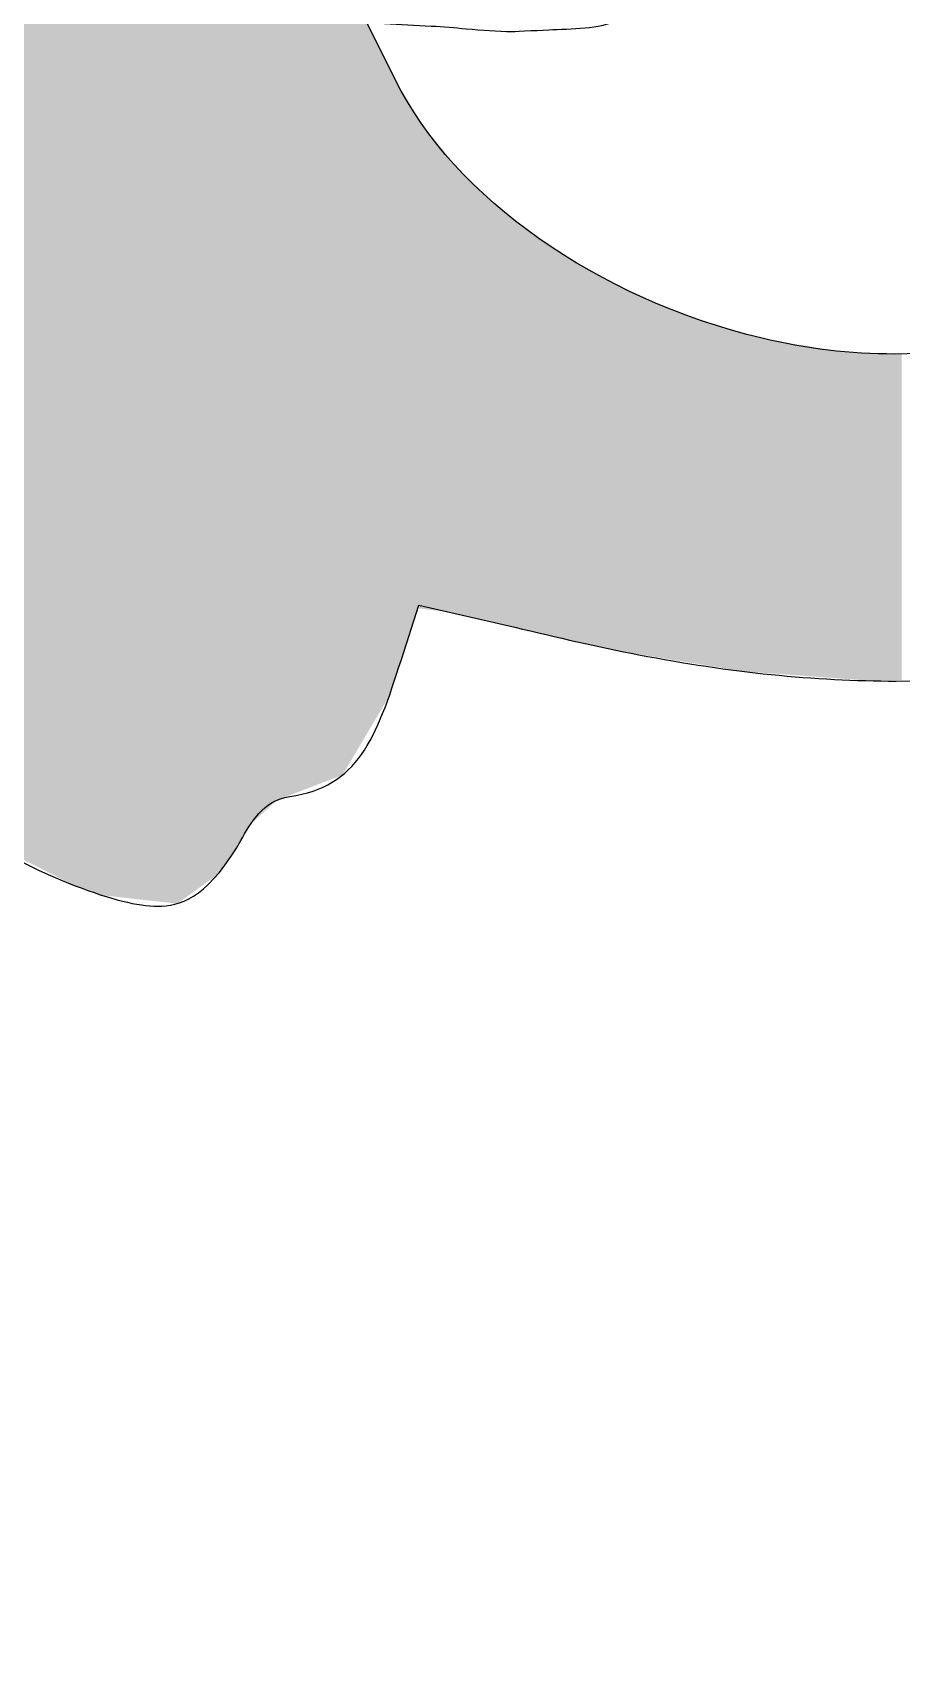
# Model space of a CAD drawing. Extents: x 274 to 390, y 552 to 644.
# Drawn here: x 354.66 to 366.25, y 551.62 to 573.43 of the extents above; entities that cross this region are included whole.
import ezdxf

# ---------------------------------------------------------------- set-up
doc = ezdxf.new("R2010")
doc.units = 0
doc.layers.add('LAYER_1', color=7, linetype='CONTINUOUS')

# ---------------------------------------------------------------- blocks, each defined once
blk = doc.blocks.new('*U1')
at = {"layer": 'LAYER_1', "color": 7}
for points in [[(356.849, 562.004), (356.59, 634.982), (356.849, 635.052)], [(356.849, 562.004), (356.849, 635.052), (357.126, 562.203)], [(357.126, 562.203), (356.849, 635.052), (357.126, 634.868)], [(356.59, 561.818), (355.583, 634.711), (356.59, 634.982)], [(356.59, 561.818), (356.59, 634.982), (356.849, 562.004)], [(357.126, 562.203), (357.126, 634.868), (357.337, 562.5)], [(357.337, 562.5), (357.126, 634.868), (357.337, 634.729)], [(355.464, 561.973), (355.233, 634.466), (355.464, 634.678)], [(355.583, 561.931), (355.464, 634.678), (355.583, 634.711)], [(355.464, 561.973), (355.464, 634.678), (355.583, 561.931)], [(355.583, 561.931), (355.583, 634.711), (356.59, 561.818)], [(355.096, 562.124), (354.23, 633.738), (355.096, 634.34)], [(355.233, 562.055), (355.096, 634.34), (355.233, 634.466)], [(355.096, 562.124), (355.096, 634.34), (355.233, 562.055)], [(355.233, 562.055), (355.233, 634.466), (355.464, 561.973)], [(354.23, 562.559), (354.23, 633.738), (355.096, 562.124)], [(357.337, 562.5), (357.337, 613.445), (357.341, 562.507)], [(357.341, 562.507), (357.337, 613.445), (357.341, 613.036)], [(357.341, 562.507), (357.341, 613.036), (357.349, 562.517)], [(357.349, 562.517), (357.341, 613.036), (357.349, 612.837)], [(357.349, 562.517), (357.349, 612.837), (357.357, 562.529)], [(357.357, 562.529), (357.349, 612.837), (357.357, 612.682)], [(357.357, 562.529), (357.357, 612.682), (357.371, 562.549)], [(357.371, 562.549), (357.357, 612.682), (357.371, 612.491)], [(357.371, 562.549), (357.371, 612.491), (357.384, 562.567)], [(357.384, 562.567), (357.371, 612.491), (357.384, 612.395)], [(357.384, 562.567), (357.384, 612.395), (357.386, 562.57)], [(357.386, 562.57), (357.384, 612.395), (357.386, 612.382)], [(357.386, 562.57), (357.386, 582.03), (357.394, 562.581)], [(357.394, 562.581), (357.386, 582.03), (357.394, 581.948)], [(357.394, 562.581), (357.394, 581.948), (357.414, 562.615)], [(357.414, 562.615), (357.394, 581.948), (357.414, 581.743)], [(357.414, 562.615), (357.414, 581.743), (357.474, 562.715)], [(357.474, 562.715), (357.414, 581.743), (357.474, 581.127)], [(357.474, 562.715), (357.474, 581.127), (357.486, 562.735)], [(357.486, 562.735), (357.474, 581.127), (357.486, 581.003)], [(357.486, 562.735), (357.486, 581.003), (357.54, 562.825)], [(357.54, 562.825), (357.486, 581.003), (357.54, 580.788)], [(357.54, 562.825), (357.54, 580.788), (357.562, 562.863)], [(357.562, 562.863), (357.54, 580.788), (357.562, 580.697)], [(357.562, 562.863), (357.562, 580.697), (357.576, 562.886)], [(357.576, 562.886), (357.562, 580.697), (357.576, 580.64)], [(357.576, 562.886), (357.576, 580.64), (357.615, 562.921)], [(357.615, 562.921), (357.576, 580.64), (357.615, 580.485)], [(357.615, 562.921), (357.615, 580.485), (357.647, 562.95)], [(357.647, 562.95), (357.615, 580.485), (357.647, 580.355)], [(357.647, 562.95), (357.647, 580.355), (357.723, 563.019)], [(357.723, 563.019), (357.647, 580.355), (357.723, 580.051)], [(357.723, 563.019), (357.723, 580.051), (357.823, 563.11)], [(357.823, 563.11), (357.723, 580.051), (357.823, 579.814)], [(357.823, 563.11), (357.823, 579.814), (357.842, 563.127)], [(357.842, 563.127), (357.823, 579.814), (357.842, 579.769)], [(357.842, 563.127), (357.842, 579.769), (357.885, 563.166)], [(357.885, 563.166), (357.842, 579.769), (357.885, 579.666)], [(357.885, 563.166), (357.885, 579.666), (357.919, 563.197)], [(357.919, 563.197), (357.885, 579.666), (357.919, 579.587)], [(357.919, 563.197), (357.919, 579.587), (358.06, 563.251)], [(358.06, 563.251), (357.919, 579.587), (358.06, 579.254)], [(358.06, 563.251), (358.06, 579.254), (358.062, 563.252)], [(358.062, 563.252), (358.06, 579.254), (358.062, 579.25)], [(358.062, 563.252), (358.062, 579.25), (358.185, 563.299)], [(358.185, 563.299), (358.062, 579.25), (358.185, 579.054)], [(358.185, 563.299), (358.185, 579.054), (358.188, 563.3)], [(358.188, 563.3), (358.185, 579.054), (358.188, 579.048)], [(358.188, 563.3), (358.188, 579.048), (358.33, 563.355)], [(358.33, 563.355), (358.188, 579.048), (358.33, 578.822)], [(358.33, 563.355), (358.33, 578.822), (358.453, 563.402)], [(358.453, 563.402), (358.33, 578.822), (358.453, 578.624)], [(358.453, 563.402), (358.453, 578.624), (358.504, 563.422)], [(358.504, 563.422), (358.453, 578.624), (358.504, 578.544)], [(358.504, 563.422), (358.504, 578.544), (358.53, 563.432)], [(358.53, 563.432), (358.504, 578.544), (358.53, 578.515)], [(358.53, 563.432), (358.53, 578.515), (358.54, 563.436)], [(358.54, 563.436), (358.53, 578.515), (358.54, 578.503)], [(358.54, 563.436), (358.54, 578.503), (358.584, 563.453)], [(358.584, 563.453), (358.54, 578.503), (358.584, 578.454)], [(358.584, 563.453), (358.584, 578.454), (358.636, 563.473)], [(358.636, 563.473), (358.584, 578.454), (358.636, 578.395)], [(358.636, 563.473), (358.636, 578.395), (358.65, 563.478)], [(358.65, 563.478), (358.636, 578.395), (358.65, 578.38)], [(358.65, 563.478), (358.65, 578.38), (358.655, 563.48)], [(358.655, 563.48), (358.65, 578.38), (358.655, 578.373)], [(358.655, 563.48), (358.655, 578.373), (358.703, 563.498)], [(358.703, 563.498), (358.655, 578.373), (358.703, 578.32)], [(358.703, 563.498), (358.703, 578.32), (358.797, 563.535)], [(358.797, 563.535), (358.703, 578.32), (358.797, 578.214)], [(358.797, 563.535), (358.797, 578.214), (358.822, 563.577)], [(358.822, 563.577), (358.797, 578.214), (358.822, 578.186)], [(358.822, 563.577), (358.822, 578.186), (358.87, 563.658)], [(358.87, 563.658), (358.822, 578.186), (358.87, 578.133)], [(358.87, 563.658), (358.87, 578.133), (358.876, 563.668)], [(358.876, 563.668), (358.87, 578.133), (358.876, 578.125)], [(358.876, 563.668), (358.876, 578.125), (358.947, 563.789)], [(358.947, 563.789), (358.876, 578.125), (358.947, 578.046)], [(358.947, 563.789), (358.947, 578.046), (359.042, 563.949)], [(359.042, 563.949), (358.947, 578.046), (359.042, 577.939)], [(359.042, 563.949), (359.042, 577.939), (359.048, 563.959)], [(359.048, 563.959), (359.042, 577.939), (359.048, 577.933)], [(359.048, 563.959), (359.048, 577.933), (359.103, 564.053)], [(359.103, 564.053), (359.048, 577.933), (359.103, 577.888)], [(359.103, 564.053), (359.103, 577.888), (359.127, 564.093)], [(359.127, 564.093), (359.103, 577.888), (359.127, 577.869)], [(359.127, 564.093), (359.127, 573.56), (359.131, 564.1)], [(359.131, 564.1), (359.127, 573.56), (359.131, 573.552)], [(359.131, 564.1), (359.131, 573.552), (359.162, 564.153)], [(359.162, 564.153), (359.131, 573.552), (359.162, 573.489)], [(359.162, 564.153), (359.162, 573.489), (359.2, 564.216)], [(359.2, 564.216), (359.162, 573.489), (359.2, 573.413)], [(359.2, 564.216), (359.2, 573.413), (359.209, 564.232)], [(359.209, 564.232), (359.2, 573.413), (359.209, 573.394)], [(359.209, 564.232), (359.209, 573.394), (359.295, 564.376)], [(359.295, 564.376), (359.209, 573.394), (359.295, 573.223)], [(359.295, 564.376), (359.295, 573.223), (359.338, 564.45)], [(359.338, 564.45), (359.295, 573.223), (359.338, 573.135)], [(359.338, 564.45), (359.338, 573.135), (359.368, 564.5)], [(359.368, 564.5), (359.338, 573.135), (359.368, 573.075)], [(359.368, 564.5), (359.368, 573.075), (359.401, 564.556)], [(359.401, 564.556), (359.368, 573.075), (359.401, 573.008)], [(359.401, 564.556), (359.401, 573.008), (359.417, 564.583)], [(359.417, 564.583), (359.401, 573.008), (359.417, 572.976)], [(359.417, 564.583), (359.417, 572.976), (359.437, 564.643)], [(359.437, 564.643), (359.417, 572.976), (359.437, 572.936)], [(359.437, 564.643), (359.437, 572.936), (359.485, 564.788)], [(359.485, 564.788), (359.437, 572.936), (359.485, 572.839)], [(359.485, 564.788), (359.485, 572.839), (359.494, 564.815)], [(359.494, 564.815), (359.485, 572.839), (359.494, 572.821)], [(359.494, 564.815), (359.494, 572.821), (359.503, 564.844)], [(359.503, 564.844), (359.494, 572.821), (359.503, 572.802)], [(359.503, 564.844), (359.503, 572.802), (359.562, 565.022)], [(359.562, 565.022), (359.503, 572.802), (359.562, 572.704)], [(359.562, 565.022), (359.562, 572.704), (359.586, 565.093)], [(359.586, 565.093), (359.562, 572.704), (359.586, 572.665)], [(359.586, 565.093), (359.586, 572.665), (359.6, 565.135)], [(359.6, 565.135), (359.586, 572.665), (359.6, 572.642)], [(359.6, 565.135), (359.6, 572.642), (359.634, 565.241)], [(359.634, 565.241), (359.6, 572.642), (359.634, 572.584)], [(359.634, 565.241), (359.634, 572.584), (359.645, 565.274)], [(359.645, 565.274), (359.634, 572.584), (359.645, 572.567)], [(359.645, 565.274), (359.645, 572.567), (359.67, 565.351)], [(359.67, 565.351), (359.645, 572.567), (359.67, 572.525)], [(359.67, 565.351), (359.67, 572.525), (359.692, 565.42)], [(359.692, 565.42), (359.67, 572.525), (359.692, 572.487)], [(359.692, 565.42), (359.692, 572.487), (359.702, 565.449)], [(359.702, 565.449), (359.692, 572.487), (359.702, 572.471)], [(359.702, 565.449), (359.702, 572.471), (359.802, 565.756)], [(359.802, 565.756), (359.702, 572.471), (359.802, 572.305)], [(359.802, 565.756), (359.802, 572.305), (359.831, 565.753)], [(359.831, 565.753), (359.802, 572.305), (359.831, 572.257)], [(359.831, 565.753), (359.831, 572.257), (359.871, 565.748)], [(359.871, 565.748), (359.831, 572.257), (359.871, 572.19)], [(359.871, 565.748), (359.871, 572.19), (359.897, 565.745)], [(359.897, 565.745), (359.871, 572.19), (359.897, 572.159)], [(359.897, 565.745), (359.897, 572.159), (359.925, 565.742)], [(359.925, 565.742), (359.897, 572.159), (359.925, 572.125)], [(359.925, 565.742), (359.925, 572.125), (359.934, 565.741)], [(359.934, 565.741), (359.925, 572.125), (359.934, 572.114)], [(359.934, 565.741), (359.934, 572.114), (360.04, 565.729)], [(360.04, 565.729), (359.934, 572.114), (360.04, 571.985)], [(360.04, 565.729), (360.04, 571.985), (360.076, 565.725)], [(360.076, 565.725), (360.04, 571.985), (360.076, 571.941)], [(360.076, 565.725), (360.076, 571.941), (360.192, 565.712)], [(360.192, 565.712), (360.076, 571.941), (360.192, 571.799)], [(360.192, 565.712), (360.192, 571.799), (360.206, 565.709)], [(360.206, 565.709), (360.192, 571.799), (360.206, 571.783)], [(360.206, 565.709), (360.206, 571.783), (360.302, 565.687)], [(360.302, 565.687), (360.206, 571.783), (360.302, 571.666)], [(360.302, 565.687), (360.302, 571.666), (360.342, 565.678)], [(360.342, 565.678), (360.302, 571.666), (360.342, 571.617)], [(360.342, 565.678), (360.342, 571.617), (360.347, 565.676)], [(360.347, 565.676), (360.342, 571.617), (360.347, 571.61)], [(360.347, 565.676), (360.347, 571.61), (360.431, 565.657)], [(360.431, 565.657), (360.347, 571.61), (360.431, 571.532)], [(360.431, 565.657), (360.431, 571.532), (360.437, 565.655)], [(360.437, 565.655), (360.431, 571.532), (360.437, 571.526)], [(360.437, 565.655), (360.437, 571.526), (360.534, 565.633)], [(360.534, 565.633), (360.437, 571.526), (360.534, 571.435)], [(360.534, 565.633), (360.534, 571.435), (360.547, 565.63)], [(360.547, 565.63), (360.534, 571.435), (360.547, 571.422)], [(360.547, 565.63), (360.547, 571.422), (360.563, 565.626)], [(360.563, 565.626), (360.547, 571.422), (360.563, 571.407)], [(360.563, 565.626), (360.563, 571.407), (360.638, 565.609)], [(360.638, 565.609), (360.563, 571.407), (360.638, 571.336)], [(360.638, 565.609), (360.638, 571.336), (360.648, 565.607)], [(360.648, 565.607), (360.638, 571.336), (360.648, 571.327)], [(360.648, 565.607), (360.648, 571.327), (360.718, 565.59)], [(360.718, 565.59), (360.648, 571.327), (360.718, 571.261)], [(360.718, 565.59), (360.718, 571.261), (360.75, 565.583)], [(360.75, 565.583), (360.718, 571.261), (360.75, 571.231)], [(360.75, 565.583), (360.75, 571.231), (360.873, 565.554)], [(360.873, 565.554), (360.75, 571.231), (360.873, 571.115)], [(360.873, 565.554), (360.873, 571.115), (360.888, 565.551)], [(360.888, 565.551), (360.873, 571.115), (360.888, 571.101)], [(360.888, 565.551), (360.888, 571.101), (360.91, 565.546)], [(360.91, 565.546), (360.888, 571.101), (360.91, 571.08)], [(360.91, 565.546), (360.91, 571.08), (360.92, 565.543)], [(360.92, 565.543), (360.91, 571.08), (360.92, 571.07)], [(360.92, 565.543), (360.92, 571.07), (360.997, 565.526)], [(360.997, 565.526), (360.92, 571.07), (360.997, 571.013)], [(360.997, 565.526), (360.997, 571.013), (361.007, 565.523)], [(361.007, 565.523), (360.997, 571.013), (361.007, 571.006)], [(361.007, 565.523), (361.007, 571.006), (361.04, 565.516)], [(361.04, 565.516), (361.007, 571.006), (361.04, 570.981)], [(361.04, 565.516), (361.04, 570.981), (361.046, 565.514)], [(361.046, 565.514), (361.04, 570.981), (361.046, 570.976)], [(361.046, 565.514), (361.046, 570.976), (361.067, 565.509)], [(361.067, 565.509), (361.046, 570.976), (361.067, 570.961)], [(361.067, 565.509), (361.067, 570.961), (361.111, 565.499)], [(361.111, 565.499), (361.067, 570.961), (361.111, 570.928)], [(361.111, 565.499), (361.111, 570.928), (361.15, 565.49)], [(361.15, 565.49), (361.111, 570.928), (361.15, 570.899)], [(361.15, 565.49), (361.15, 570.899), (361.151, 565.49)], [(361.151, 565.49), (361.15, 570.899), (361.151, 570.898)], [(361.151, 565.49), (361.151, 570.898), (361.234, 565.471)], [(361.234, 565.471), (361.151, 570.898), (361.234, 570.836)], [(361.234, 565.471), (361.234, 570.836), (361.309, 565.453)], [(361.309, 565.453), (361.234, 570.836), (361.309, 570.78)], [(361.309, 565.453), (361.309, 570.78), (361.341, 565.446)], [(361.341, 565.446), (361.309, 570.78), (361.341, 570.756)], [(361.341, 565.446), (361.341, 570.756), (361.474, 565.415)], [(361.474, 565.415), (361.341, 570.756), (361.474, 570.657)], [(361.474, 565.415), (361.474, 570.657), (361.493, 565.411)], [(361.493, 565.411), (361.474, 570.657), (361.493, 570.642)], [(361.493, 565.411), (361.493, 570.642), (361.498, 565.409)], [(361.498, 565.409), (361.493, 570.642), (361.498, 570.638)], [(361.498, 565.409), (361.498, 570.638), (361.499, 565.409)], [(361.499, 565.409), (361.498, 570.638), (361.499, 570.637)], [(361.499, 565.409), (361.499, 570.637), (361.578, 565.391)], [(361.578, 565.391), (361.499, 570.637), (361.578, 570.579)], [(361.578, 565.391), (361.578, 570.579), (361.592, 565.388)], [(361.592, 565.388), (361.578, 570.579), (361.592, 570.57)], [(361.592, 565.388), (361.592, 570.57), (361.626, 565.38)], [(361.626, 565.38), (361.592, 570.57), (361.626, 570.55)], [(361.626, 565.38), (361.626, 570.55), (361.645, 565.375)], [(361.645, 565.375), (361.626, 570.55), (361.645, 570.539)], [(361.645, 565.375), (361.645, 570.539), (361.673, 565.369)], [(361.673, 565.369), (361.645, 570.539), (361.673, 570.522)], [(361.673, 565.369), (361.673, 570.522), (361.721, 565.358)], [(361.721, 565.358), (361.673, 570.522), (361.721, 570.493)], [(361.721, 565.358), (361.721, 570.493), (361.756, 565.35)], [(361.756, 565.35), (361.721, 570.493), (361.756, 570.473)], [(361.756, 565.35), (361.756, 570.473), (361.778, 565.345)], [(361.778, 565.345), (361.756, 570.473), (361.778, 570.459)], [(361.778, 565.345), (361.778, 570.459), (361.833, 565.333)], [(361.833, 565.333), (361.778, 570.459), (361.833, 570.426)], [(361.833, 565.333), (361.833, 570.426), (361.847, 565.33)], [(361.847, 565.33), (361.833, 570.426), (361.847, 570.418)], [(361.847, 565.33), (361.847, 570.418), (361.89, 565.321)], [(361.89, 565.321), (361.847, 570.418), (361.89, 570.393)], [(361.89, 565.321), (361.89, 570.393), (361.907, 565.317)], [(361.907, 565.317), (361.89, 570.393), (361.907, 570.383)], [(361.907, 565.317), (361.907, 570.383), (361.976, 565.302)], [(361.976, 565.302), (361.907, 570.383), (361.976, 570.342)], [(361.976, 565.302), (361.976, 570.342), (361.984, 565.301)], [(361.984, 565.301), (361.976, 570.342), (361.984, 570.337)], [(361.984, 565.301), (361.984, 570.337), (362.072, 565.281)], [(362.072, 565.281), (361.984, 570.337), (362.072, 570.284)], [(362.072, 565.281), (362.072, 570.284), (362.102, 565.275)], [(362.102, 565.275), (362.072, 570.284), (362.102, 570.266)], [(362.102, 565.275), (362.102, 570.266), (362.153, 565.264)], [(362.153, 565.264), (362.102, 570.266), (362.153, 570.236)], [(362.153, 565.264), (362.153, 570.236), (362.192, 565.255)], [(362.192, 565.255), (362.153, 570.236), (362.192, 570.213)], [(362.192, 565.255), (362.192, 570.213), (362.21, 565.251)], [(362.21, 565.251), (362.192, 570.213), (362.21, 570.202)], [(362.21, 565.251), (362.21, 570.202), (362.226, 565.248)], [(362.226, 565.248), (362.21, 570.202), (362.226, 570.192)], [(362.226, 565.248), (362.226, 570.192), (362.281, 565.236)], [(362.281, 565.236), (362.226, 570.192), (362.281, 570.16)], [(362.281, 565.236), (362.281, 570.16), (362.307, 565.23)], [(362.307, 565.23), (362.281, 570.16), (362.307, 570.144)], [(362.307, 565.23), (362.307, 570.144), (362.368, 565.217)], [(362.368, 565.217), (362.307, 570.144), (362.368, 570.116)], [(362.368, 565.217), (362.368, 570.116), (362.369, 565.217)], [(362.369, 565.217), (362.368, 570.116), (362.369, 570.115)], [(362.369, 565.217), (362.369, 570.115), (362.398, 565.21)], [(362.398, 565.21), (362.369, 570.115), (362.398, 570.102)], [(362.398, 565.21), (362.398, 570.102), (362.434, 565.202)], [(362.434, 565.202), (362.398, 570.102), (362.434, 570.085)], [(362.434, 565.202), (362.434, 570.085), (362.439, 565.201)], [(362.439, 565.201), (362.434, 570.085), (362.439, 570.083)], [(362.439, 565.201), (362.439, 570.083), (362.447, 565.2)], [(362.447, 565.2), (362.439, 570.083), (362.447, 570.079)], [(362.447, 565.2), (362.447, 570.079), (362.463, 565.196)], [(362.463, 565.196), (362.447, 570.079), (362.463, 570.071)], [(362.463, 565.196), (362.463, 570.071), (362.466, 565.196)], [(362.466, 565.196), (362.463, 570.071), (362.466, 570.07)], [(362.466, 565.196), (362.466, 570.07), (362.47, 565.195)], [(362.47, 565.195), (362.466, 570.07), (362.47, 570.068)], [(362.47, 565.195), (362.47, 570.068), (362.479, 565.193)], [(362.479, 565.193), (362.47, 570.068), (362.479, 570.064)], [(362.479, 565.193), (362.479, 570.064), (362.482, 565.192)], [(362.482, 565.192), (362.479, 570.064), (362.482, 570.062)], [(362.482, 565.192), (362.482, 570.062), (362.488, 565.191)], [(362.488, 565.191), (362.482, 570.062), (362.488, 570.06)], [(362.488, 565.191), (362.488, 570.06), (362.508, 565.186)], [(362.508, 565.186), (362.488, 570.06), (362.508, 570.05)], [(362.508, 565.186), (362.508, 570.05), (362.535, 565.18)], [(362.535, 565.18), (362.508, 570.05), (362.535, 570.038)], [(362.535, 565.18), (362.535, 570.038), (362.557, 565.176)], [(362.557, 565.176), (362.535, 570.038), (362.557, 570.028)], [(362.557, 565.176), (362.557, 570.028), (362.564, 565.174)], [(362.564, 565.174), (362.557, 570.028), (362.564, 570.024)], [(362.564, 565.174), (362.564, 570.024), (362.613, 565.167)], [(362.613, 565.167), (362.564, 570.024), (362.613, 570.002)], [(362.613, 565.167), (362.613, 570.002), (362.614, 565.166)], [(362.614, 565.166), (362.613, 570.002), (362.614, 570.001)], [(362.614, 565.166), (362.614, 570.001), (362.669, 565.157)], [(362.669, 565.157), (362.614, 570.001), (362.669, 569.975)], [(362.669, 565.157), (362.669, 569.975), (362.734, 565.147)], [(362.734, 565.147), (362.669, 569.975), (362.734, 569.945)], [(362.734, 565.147), (362.734, 569.945), (362.737, 565.146)], [(362.737, 565.146), (362.734, 569.945), (362.737, 569.943)], [(362.737, 565.146), (362.737, 569.943), (362.777, 565.14)], [(362.777, 565.14), (362.737, 569.943), (362.777, 569.925)], [(362.777, 565.14), (362.777, 569.925), (362.797, 565.136)], [(362.797, 565.136), (362.777, 569.925), (362.797, 569.916)], [(362.797, 565.136), (362.797, 569.916), (362.816, 565.133)], [(362.816, 565.133), (362.797, 569.916), (362.816, 569.907)], [(362.816, 565.133), (362.816, 569.907), (362.838, 565.13)], [(362.838, 565.13), (362.816, 569.907), (362.838, 569.897)], [(362.838, 565.13), (362.838, 569.897), (362.872, 565.124)], [(362.872, 565.124), (362.838, 569.897), (362.872, 569.88)], [(362.872, 565.124), (362.872, 569.88), (362.894, 565.12)], [(362.894, 565.12), (362.872, 569.88), (362.894, 569.87)], [(362.894, 565.12), (362.894, 569.87), (362.92, 565.116)], [(362.92, 565.116), (362.894, 569.87), (362.92, 569.858)], [(362.92, 565.116), (362.92, 569.858), (362.978, 565.107)], [(362.978, 565.107), (362.92, 569.858), (362.978, 569.831)], [(362.978, 565.107), (362.978, 569.831), (363.016, 565.1)], [(363.016, 565.1), (362.978, 569.831), (363.016, 569.813)], [(363.016, 565.1), (363.016, 569.813), (363.017, 565.1)], [(363.017, 565.1), (363.016, 569.813), (363.017, 569.813)], [(363.017, 565.1), (363.017, 569.813), (363.021, 565.1)], [(363.021, 565.1), (363.017, 569.813), (363.021, 569.811)], [(363.021, 565.1), (363.021, 569.811), (363.062, 565.093)], [(363.062, 565.093), (363.021, 569.811), (363.062, 569.792)], [(363.062, 565.093), (363.062, 569.792), (363.071, 565.091)], [(363.071, 565.091), (363.062, 569.792), (363.071, 569.787)], [(363.071, 565.091), (363.071, 569.787), (363.096, 565.087)], [(363.096, 565.087), (363.071, 569.787), (363.096, 569.776)], [(363.096, 565.087), (363.096, 569.776), (363.199, 565.07)], [(363.199, 565.07), (363.096, 569.776), (363.199, 569.74)], [(363.199, 565.07), (363.199, 569.74), (363.218, 565.067)], [(363.218, 565.067), (363.199, 569.74), (363.218, 569.733)], [(363.218, 565.067), (363.218, 569.733), (363.221, 565.067)], [(363.221, 565.067), (363.218, 569.733), (363.221, 569.732)], [(363.221, 565.067), (363.221, 569.732), (363.402, 565.037)], [(363.402, 565.037), (363.221, 569.732), (363.402, 569.668)], [(363.402, 565.037), (363.402, 569.668), (363.42, 565.034)], [(363.42, 565.034), (363.402, 569.668), (363.42, 569.662)], [(363.42, 565.034), (363.42, 569.662), (363.423, 565.034)], [(363.423, 565.034), (363.42, 569.662), (363.423, 569.661)], [(363.423, 565.034), (363.423, 569.661), (363.451, 565.029)], [(363.451, 565.029), (363.423, 569.661), (363.451, 569.651)], [(363.451, 565.029), (363.451, 569.651), (363.455, 565.028)], [(363.455, 565.028), (363.451, 569.651), (363.455, 569.65)], [(363.455, 565.028), (363.455, 569.65), (363.469, 565.026)], [(363.469, 565.026), (363.455, 569.65), (363.469, 569.644)], [(363.469, 565.026), (363.469, 569.644), (363.47, 565.026)], [(363.47, 565.026), (363.469, 569.644), (363.47, 569.644)], [(363.47, 565.026), (363.47, 569.644), (363.476, 565.025)], [(363.476, 565.025), (363.47, 569.644), (363.476, 569.642)], [(363.476, 565.025), (363.476, 569.642), (363.486, 565.023)], [(363.486, 565.023), (363.476, 569.642), (363.486, 569.639)], [(363.486, 565.023), (363.486, 569.639), (363.505, 565.02)], [(363.505, 565.02), (363.486, 569.639), (363.505, 569.632)], [(363.505, 565.02), (363.505, 569.632), (363.529, 565.016)], [(363.529, 565.016), (363.505, 569.632), (363.529, 569.624)], [(363.529, 565.016), (363.529, 569.624), (363.547, 565.013)], [(363.547, 565.013), (363.529, 569.624), (363.547, 569.617)], [(363.547, 565.013), (363.547, 569.617), (363.584, 565.007)], [(363.584, 565.007), (363.547, 569.617), (363.584, 569.604)], [(363.584, 565.007), (363.584, 569.604), (363.589, 565.007)], [(363.589, 565.007), (363.584, 569.604), (363.589, 569.602)], [(363.589, 565.007), (363.589, 569.602), (363.594, 565.006)], [(363.594, 565.006), (363.589, 569.602), (363.594, 569.601)], [(363.594, 565.006), (363.594, 569.601), (363.615, 565.002)], [(363.615, 565.002), (363.594, 569.601), (363.615, 569.593)], [(363.615, 565.002), (363.615, 569.593), (363.618, 565.002)], [(363.618, 565.002), (363.615, 569.593), (363.618, 569.592)], [(363.618, 565.002), (363.618, 569.592), (363.62, 565.001)], [(363.62, 565.001), (363.618, 569.592), (363.62, 569.592)], [(363.62, 565.001), (363.62, 569.592), (363.672, 564.993)], [(363.672, 564.993), (363.62, 569.592), (363.672, 569.573)], [(363.672, 564.993), (363.672, 569.573), (363.682, 564.991)], [(363.682, 564.991), (363.672, 569.573), (363.682, 569.57)], [(363.682, 564.991), (363.682, 569.57), (363.797, 564.972)], [(363.797, 564.972), (363.682, 569.57), (363.797, 569.529)], [(363.797, 564.972), (363.797, 569.529), (363.797, 564.972)], [(363.797, 564.972), (363.797, 569.529), (363.797, 569.529)], [(363.797, 564.972), (363.797, 569.529), (363.799, 564.972)], [(363.799, 564.972), (363.797, 569.529), (363.799, 569.528)], [(363.799, 564.972), (363.799, 569.528), (363.933, 564.95)], [(363.933, 564.95), (363.799, 569.528), (363.933, 569.481)], [(363.933, 564.95), (363.933, 569.481), (363.969, 564.944)], [(363.969, 564.944), (363.933, 569.481), (363.969, 569.472)], [(363.969, 564.944), (363.969, 569.472), (363.989, 564.941)], [(363.989, 564.941), (363.969, 569.472), (363.989, 569.466)], [(363.989, 564.941), (363.989, 569.466), (364.027, 564.935)], [(364.027, 564.935), (363.989, 569.466), (364.027, 569.456)], [(364.027, 564.935), (364.027, 569.456), (364.059, 564.929)], [(364.059, 564.929), (364.027, 569.456), (364.059, 569.447)], [(364.059, 564.929), (364.059, 569.447), (364.14, 564.916)], [(364.14, 564.916), (364.059, 569.447), (364.14, 569.426)], [(364.14, 564.916), (364.14, 569.426), (364.311, 564.904)], [(364.311, 564.904), (364.14, 569.426), (364.311, 569.379)], [(364.311, 564.904), (364.311, 569.379), (364.366, 564.9)], [(364.366, 564.9), (364.311, 569.379), (364.366, 569.365)], [(364.366, 564.9), (364.366, 569.365), (364.384, 564.898)], [(364.384, 564.898), (364.366, 569.365), (364.384, 569.36)], [(364.384, 564.898), (364.384, 569.36), (364.417, 564.896)], [(364.417, 564.896), (364.384, 569.36), (364.417, 569.353)], [(364.417, 564.896), (364.417, 569.353), (364.494, 564.89)], [(364.494, 564.89), (364.417, 569.353), (364.494, 569.335)], [(364.494, 564.89), (364.494, 569.335), (364.501, 564.89)], [(364.501, 564.89), (364.494, 569.335), (364.501, 569.333)], [(364.501, 564.89), (364.501, 569.333), (364.545, 564.886)], [(364.545, 564.886), (364.501, 569.333), (364.545, 569.326)], [(364.545, 564.886), (364.545, 569.326), (364.566, 564.885)], [(364.566, 564.885), (364.545, 569.326), (364.566, 569.323)], [(364.566, 564.885), (364.566, 569.323), (364.595, 564.883)], [(364.595, 564.883), (364.566, 569.323), (364.595, 569.318)], [(364.595, 564.883), (364.595, 569.318), (364.609, 564.882)], [(364.609, 564.882), (364.595, 569.318), (364.609, 569.316)], [(364.609, 564.882), (364.609, 569.316), (364.644, 564.879)], [(364.644, 564.879), (364.609, 569.316), (364.644, 569.31)], [(364.644, 564.879), (364.644, 569.31), (364.714, 564.874)], [(364.714, 564.874), (364.644, 569.31), (364.714, 569.299)], [(364.714, 564.874), (364.714, 569.299), (364.89, 564.861)], [(364.89, 564.861), (364.714, 569.299), (364.89, 569.271)], [(364.89, 564.861), (364.89, 569.271), (364.94, 564.857)], [(364.94, 564.857), (364.89, 569.271), (364.94, 569.263)], [(364.94, 564.857), (364.94, 569.263), (364.995, 564.853)], [(364.995, 564.853), (364.94, 569.263), (364.995, 569.254)], [(364.995, 564.853), (364.995, 569.254), (365.035, 564.85)], [(365.035, 564.85), (364.995, 569.254), (365.035, 569.248)], [(365.035, 564.85), (365.035, 569.248), (365.077, 564.847)], [(365.077, 564.847), (365.035, 569.248), (365.077, 569.241)], [(365.077, 564.847), (365.077, 569.241), (365.166, 564.841)], [(365.166, 564.841), (365.077, 569.241), (365.166, 569.227)], [(365.166, 564.841), (365.166, 569.227), (365.254, 564.834)], [(365.254, 564.834), (365.166, 569.227), (365.254, 569.213)], [(365.254, 564.834), (365.254, 569.213), (365.255, 564.834)], [(365.255, 564.834), (365.254, 569.213), (365.255, 569.213)], [(365.255, 564.834), (365.255, 569.213), (365.317, 564.83)], [(365.317, 564.83), (365.255, 569.213), (365.317, 569.203)], [(365.317, 564.83), (365.317, 569.203), (365.338, 564.828)], [(365.338, 564.828), (365.317, 569.203), (365.338, 569.199)], [(365.338, 564.828), (365.338, 569.199), (365.357, 564.827)], [(365.357, 564.827), (365.338, 569.199), (365.357, 569.196)], [(365.357, 564.827), (365.357, 569.196), (365.378, 564.825)], [(365.378, 564.825), (365.357, 569.196), (365.378, 569.193)], [(365.378, 564.825), (365.378, 569.193), (365.388, 564.824)], [(365.388, 564.824), (365.378, 569.193), (365.388, 569.191)], [(365.388, 564.824), (365.388, 569.191), (365.39, 564.824)], [(365.39, 564.824), (365.388, 569.191), (365.39, 569.191)], [(365.39, 564.824), (365.39, 569.191), (365.426, 564.822)], [(365.426, 564.822), (365.39, 569.191), (365.426, 569.185)], [(365.426, 564.822), (365.426, 569.185), (365.439, 564.821)], [(365.439, 564.821), (365.426, 569.185), (365.439, 569.183)], [(365.439, 564.821), (365.439, 569.183), (365.455, 564.819)], [(365.455, 564.819), (365.439, 569.183), (365.455, 569.182)], [(365.455, 564.819), (365.455, 569.182), (365.5, 564.816)], [(365.5, 564.816), (365.455, 569.182), (365.5, 569.179)], [(365.5, 564.816), (365.5, 569.179), (365.562, 564.812)], [(365.562, 564.812), (365.5, 569.179), (365.562, 569.175)], [(365.562, 564.812), (365.562, 569.175), (365.595, 564.809)], [(365.595, 564.809), (365.562, 569.175), (365.595, 569.173)], [(365.595, 564.809), (365.595, 569.173), (365.612, 564.808)], [(365.612, 564.808), (365.595, 569.173), (365.612, 569.172)], [(365.612, 564.808), (365.612, 569.172), (365.637, 564.806)], [(365.637, 564.806), (365.612, 569.172), (365.637, 569.17)], [(365.637, 564.806), (365.637, 569.17), (365.645, 564.806)], [(365.645, 564.806), (365.637, 569.17), (365.645, 569.17)], [(365.645, 564.806), (365.645, 569.17), (365.665, 564.804)], [(365.665, 564.804), (365.645, 569.17), (365.665, 569.169)], [(365.665, 564.804), (365.665, 569.169), (365.692, 564.802)], [(365.692, 564.802), (365.665, 569.169), (365.692, 569.167)], [(365.692, 564.802), (365.692, 569.167), (365.847, 564.791)], [(365.847, 564.791), (365.692, 569.167), (365.847, 569.157)], [(365.847, 564.791), (365.847, 569.157), (365.912, 564.793)], [(365.912, 564.793), (365.847, 569.157), (365.912, 569.153)], [(365.912, 564.793), (365.912, 569.153), (366.009, 564.795)], [(366.009, 564.795), (365.912, 569.153), (366.009, 569.151)], [(366.009, 564.795), (366.009, 569.151), (366.072, 564.797)], [(366.072, 564.797), (366.009, 569.151), (366.072, 569.15)], [(366.072, 564.797), (366.072, 569.15), (366.148, 564.8)], [(366.148, 564.8), (366.072, 569.15), (366.148, 569.148)], [(366.148, 564.8), (366.148, 569.148), (366.167, 564.8)], [(366.167, 564.8), (366.148, 569.148), (366.167, 569.148)], [(366.244, 564.802), (366.167, 569.148), (366.244, 569.149)], [(366.167, 564.8), (366.167, 569.148), (366.244, 564.802)], [(366.244, 564.802), (366.244, 569.149), (366.255, 564.803)], [(366.255, 564.803), (366.244, 569.149), (366.255, 569.149)]]:
    blk.add_solid(points, dxfattribs=at)

msp = doc.modelspace()

# ---------------------------------------------------------------- linework, layer by layer
at = {"layer": 'LAYER_1'}
for points, knots in [([(327.292, 551.62), (324.004, 551.62), (320.723, 552.821), (317.538, 555.191), (316.349, 556.075), (315.288, 557.216), (314.263, 558.318), (313.873, 558.738), (313.482, 559.157), (313.085, 559.565), (312.366, 560.302), (311.658, 561.05), (310.951, 561.799), (310.096, 562.702), (309.241, 563.606), (308.366, 564.49), (307.936, 564.925), (307.311, 565.192), (306.455, 565.311), (306.455, 565.311), (305.478, 565.445), (305.478, 565.445), (305.478, 565.445), (306.39, 563.751), (306.524, 563.508), (307.054, 562.551), (307.132, 561.538), (306.744, 560.656), (306.359, 559.779), (305.566, 559.156), (304.512, 558.902), (304.077, 558.797), (303.644, 558.743), (303.226, 558.743), (301.301, 558.743), (299.846, 559.846), (299.334, 561.693), (298.958, 563.054), (299.006, 564.593), (299.053, 566.082), (299.076, 566.839), (299.109, 567.894), (297.612, 567.982), (294.12, 568.189), (290.903, 569.704), (287.486, 572.75), (285.411, 574.6), (284.214, 577.168), (283.718, 580.835), (283.293, 583.98), (283.577, 586.612), (284.611, 589.119), (284.611, 589.119), (284.93, 589.894), (284.93, 589.894), (284.93, 589.894), (283.74, 589.773), (283.74, 589.773), (283.562, 589.758), (283.474, 589.747), (283.389, 589.726), (282.666, 589.541), (282.156, 589.455), (281.785, 589.455), (281.401, 589.455), (281.268, 589.548), (281.201, 589.617), (280.902, 589.929), (280.918, 590.966), (280.956, 591.914), (280.983, 592.583), (280.931, 593.104), (280.588, 593.469), (280.234, 593.849), (279.684, 593.913), (279.193, 593.927), (279.193, 593.927), (278.991, 593.932), (278.991, 593.932), (278.03, 593.952), (277.472, 594.004), (277.177, 594.834), (277.026, 595.255), (276.584, 595.397), (276.194, 595.522), (276.002, 595.583), (275.785, 595.653), (275.683, 595.732), (275.525, 595.854), (275.349, 595.979), (275.169, 596.104), (274.707, 596.429), (274.074, 596.874), (274.03, 597.182), (273.974, 597.574), (274.083, 598.16), (275.676, 598.72), (276.394, 598.972), (277.117, 599.308), (277.376, 600.384), (277.428, 600.427), (277.83, 600.629), (278.212, 600.694), (280.833, 601.14), (281.012, 601.346), (281.02, 603.855), (281.024, 605.375), (281.187, 605.375), (281.458, 605.375), (281.779, 605.375), (282.279, 605.253), (282.725, 605.133), (282.993, 605.062), (283.217, 605.026), (283.409, 605.026), (283.861, 605.026), (284.098, 605.225), (284.217, 605.392), (284.502, 605.789), (284.365, 606.334), (284.238, 606.709), (283.436, 609.071), (283.105, 611.319), (283.228, 613.582), (283.598, 620.445), (289.131, 626.55), (295.561, 627.191), (295.74, 627.209), (295.917, 627.249), (296.093, 627.29), (296.229, 627.321), (296.364, 627.354), (296.502, 627.368), (297.014, 627.417), (297.374, 627.582), (297.602, 627.869), (297.919, 628.267), (297.896, 628.807), (297.841, 629.233), (297.841, 629.233), (297.758, 629.837), (297.758, 629.837), (297.598, 630.98), (297.433, 632.162), (297.654, 633.192), (298.133, 635.417), (299.576, 636.693), (301.612, 636.693), (302.537, 636.693), (303.527, 636.422), (304.476, 635.908), (305.402, 635.407), (305.582, 634.36), (305.569, 633.57), (305.561, 633.046), (305.527, 632.522), (305.49, 631.936), (305.49, 631.936), (305.384, 630.121), (305.384, 630.121), (305.384, 630.121), (306.177, 630.562), (306.177, 630.562), (307.966, 631.558), (309.43, 632.91), (310.784, 634.816), (313.017, 637.961), (315.486, 640.356), (318.331, 642.139), (320.604, 643.563), (323.096, 644.255), (325.948, 644.255), (326.79, 644.255), (327.683, 644.193), (328.601, 644.071), (332.911, 643.496), (337.137, 641.75), (341.9, 638.578), (341.9, 638.578), (342.293, 638.316), (342.293, 638.316), (342.293, 638.316), (343.104, 639.388), (343.368, 639.731), (343.954, 640.496), (344.56, 641.287), (345.118, 642.093), (345.708, 642.943), (346.734, 643.493), (347.732, 643.493), (348.088, 643.493), (348.422, 643.424), (348.723, 643.287), (349.083, 643.123), (349.312, 642.928), (349.367, 642.737), (349.407, 642.597), (349.357, 642.421), (349.22, 642.213), (347.28, 639.279), (347.258, 636.108), (349.151, 632.52), (349.453, 631.949), (349.742, 631.372), (350.031, 630.795), (350.031, 630.795), (350.576, 629.713), (350.576, 629.713), (350.576, 629.713), (351.6, 629.824), (351.6, 629.824), (351.6, 629.824), (351.815, 630.5), (351.871, 630.686), (351.991, 631.087), (352.104, 631.467), (352.258, 631.826), (352.323, 631.979), (352.383, 632.136), (352.443, 632.293), (352.802, 633.231), (353.029, 633.72), (353.874, 633.72), (353.874, 633.72), (354.021, 633.715), (354.022, 633.715), (354.488, 633.715), (354.806, 634.042), (355.085, 634.329), (355.085, 634.329), (355.221, 634.466), (355.221, 634.466), (355.649, 634.88), (356.098, 635.099), (356.518, 635.099), (357.067, 635.099), (357.59, 634.716), (357.99, 634.023), (358.673, 632.837), (359.483, 631.751), (360.113, 630.937), (360.347, 630.635), (360.763, 630.635), (360.899, 630.635), (361.184, 630.635), (361.472, 630.691), (361.583, 630.716), (362.825, 630.989), (364.031, 631.128), (365.166, 631.128), (367.875, 631.128), (370.344, 630.332), (372.505, 628.763), (375.34, 626.702), (378.185, 624.003), (377.786, 619.611), (377.47, 616.143), (375.975, 613.159), (373.215, 610.49), (373.215, 610.49), (372.793, 610.082), (372.793, 610.082), (372.793, 610.082), (373.263, 609.73), (373.263, 609.73), (373.658, 609.434), (374.069, 609.157), (374.476, 608.884), (375.352, 608.295), (376.179, 607.74), (376.788, 607.022), (377.91, 605.7), (379.159, 605.429), (380.688, 605.429), (380.923, 605.429), (381.165, 605.435), (381.413, 605.442), (383.359, 605.5), (389.5, 605.442), (389.5, 605.442), (389.5, 605.442), (389.5, 591.159), (389.5, 591.159), (389.5, 591.159), (382.038, 591.159), (381.52, 591.159), (380.263, 591.159), (378.63, 590.985), (377.148, 589.627), (376.54, 589.069), (375.802, 588.648), (375.02, 588.203), (374.655, 587.995), (374.291, 587.787), (373.94, 587.565), (373.404, 587.227), (373.133, 586.854), (373.11, 586.424), (373.078, 585.826), (373.562, 585.371), (373.929, 585.081), (374.587, 584.562), (375.212, 583.992), (375.79, 583.453), (377.634, 581.731), (378.542, 578.985), (378.28, 575.916), (377.964, 572.216), (376.006, 568.674), (373.291, 566.894), (371.129, 565.477), (368.803, 564.787), (366.179, 564.787), (365.094, 564.787), (363.972, 564.901), (362.75, 565.138), (362.202, 565.243), (361.658, 565.371), (361.093, 565.505), (361.093, 565.505), (359.816, 565.799), (359.816, 565.799), (359.816, 565.799), (359.581, 565.076), (359.581, 565.076), (359.238, 563.998), (359, 563.382), (358.092, 563.247), (357.74, 563.196), (357.566, 562.887), (357.44, 562.66), (357.44, 562.66), (357.381, 562.56), (357.381, 562.56), (356.96, 561.879), (356.626, 561.785), (356.329, 561.785), (356.061, 561.785), (355.717, 561.87), (355.216, 562.062), (353.488, 562.719), (352.42, 563.912), (351.646, 566.053), (351.646, 566.053), (351.229, 567.204), (351.229, 567.204), (351.229, 567.204), (350.721, 566.091), (350.721, 566.091), (348.927, 562.164), (347.468, 558.285), (349.29, 553.999), (349.353, 553.852), (349.438, 553.7), (349.527, 553.548), (349.851, 552.993), (349.872, 552.896), (349.484, 552.633), (349.094, 552.367), (348.619, 552.215), (348.181, 552.215), (347.882, 552.215), (347.463, 552.285), (347.161, 552.621), (346.906, 552.903), (346.632, 553.173), (346.358, 553.443), (345.524, 554.265), (344.737, 555.04), (344.501, 556.178), (344.458, 556.388), (344.368, 556.563), (344.273, 556.75), (344.231, 556.833), (344.185, 556.925), (344.138, 557.029), (344.138, 557.029), (343.909, 557.537), (343.909, 557.537), (343.909, 557.537), (342.635, 556.799), (342.635, 556.799), (342.071, 556.477), (341.528, 556.166), (341.003, 555.828), (337.478, 553.562), (333.346, 552.171), (328.72, 551.693), (328.245, 551.645), (327.765, 551.62), (327.292, 551.62)], [0, 0, 0, 0, 1, 1, 1, 2, 2, 2, 3, 3, 3, 4, 4, 4, 5, 5, 5, 6, 6, 6, 7, 7, 7, 8, 8, 8, 9, 9, 9, 10, 10, 10, 11, 11, 11, 12, 12, 12, 13, 13, 13, 14, 14, 14, 15, 15, 15, 16, 16, 16, 17, 17, 17, 18, 18, 18, 19, 19, 19, 20, 20, 20, 21, 21, 21, 22, 22, 22, 23, 23, 23, 24, 24, 24, 25, 25, 25, 26, 26, 26, 27, 27, 27, 28, 28, 28, 29, 29, 29, 30, 30, 30, 31, 31, 31, 32, 32, 32, 33, 33, 33, 34, 34, 34, 35, 35, 35, 36, 36, 36, 37, 37, 37, 38, 38, 38, 39, 39, 39, 40, 40, 40, 41, 41, 41, 42, 42, 42, 43, 43, 43, 44, 44, 44, 45, 45, 45, 46, 46, 46, 47, 47, 47, 48, 48, 48, 49, 49, 49, 50, 50, 50, 51, 51, 51, 52, 52, 52, 53, 53, 53, 54, 54, 54, 55, 55, 55, 56, 56, 56, 57, 57, 57, 58, 58, 58, 59, 59, 59, 60, 60, 60, 61, 61, 61, 62, 62, 62, 63, 63, 63, 64, 64, 64, 65, 65, 65, 66, 66, 66, 67, 67, 67, 68, 68, 68, 69, 69, 69, 70, 70, 70, 71, 71, 71, 72, 72, 72, 73, 73, 73, 74, 74, 74, 75, 75, 75, 76, 76, 76, 77, 77, 77, 78, 78, 78, 79, 79, 79, 80, 80, 80, 81, 81, 81, 82, 82, 82, 83, 83, 83, 84, 84, 84, 85, 85, 85, 86, 86, 86, 87, 87, 87, 88, 88, 88, 89, 89, 89, 90, 90, 90, 91, 91, 91, 92, 92, 92, 93, 93, 93, 94, 94, 94, 95, 95, 95, 96, 96, 96, 97, 97, 97, 98, 98, 98, 99, 99, 99, 100, 100, 100, 101, 101, 101, 102, 102, 102, 103, 103, 103, 104, 104, 104, 105, 105, 105, 106, 106, 106, 107, 107, 107, 108, 108, 108, 109, 109, 109, 110, 110, 110, 111, 111, 111, 112, 112, 112, 113, 113, 113, 114, 114, 114, 115, 115, 115, 116, 116, 116, 117, 117, 117, 118, 118, 118, 119, 119, 119, 120, 120, 120, 121, 121, 121, 122, 122, 122, 123, 123, 123, 124, 124, 124, 125, 125, 125, 126, 126, 126, 127, 127, 127, 128, 128, 128, 129, 129, 129, 130, 130, 130, 130]), ([(359.503, 572.802), (360.279, 571.235), (362.198, 569.884), (364.392, 569.358), (364.974, 569.219), (365.569, 569.148), (366.162, 569.148), (369.689, 569.148), (372.632, 571.539), (373.16, 574.833), (373.401, 576.339), (372.974, 577.612), (371.813, 578.842), (371.813, 578.842), (371.16, 579.535), (371.16, 579.535), (371.16, 579.535), (370.824, 577.973), (370.824, 577.973), (370.756, 577.659), (370.703, 577.415), (370.654, 577.168), (370.246, 575.084), (369.202, 574.027), (367.551, 574.027), (367.164, 574.027), (366.74, 574.085), (366.291, 574.199), (365.795, 574.325), (365.212, 574.454), (364.647, 574.454), (363.815, 574.454), (363.116, 574.187), (362.449, 573.61), (362.32, 573.499), (361.905, 573.485), (361.602, 573.475), (361.479, 573.47), (361.119, 573.451), (361.056, 573.451), (360.859, 573.451), (360.657, 573.469), (360.444, 573.487), (360.295, 573.5), (360.141, 573.514), (359.98, 573.522), (359.98, 573.522), (359.122, 573.571), (359.122, 573.571), (359.122, 573.571), (359.503, 572.802), (359.503, 572.802)], [0, 0, 0, 0, 1, 1, 1, 2, 2, 2, 3, 3, 3, 4, 4, 4, 5, 5, 5, 6, 6, 6, 7, 7, 7, 8, 8, 8, 9, 9, 9, 10, 10, 10, 11, 11, 11, 12, 12, 12, 13, 13, 13, 14, 14, 14, 15, 15, 15, 16, 16, 16, 17, 17, 17, 17])]:
    msp.add_open_spline(points, degree=3, knots=knots, dxfattribs=at)

# ---------------------------------------------------------------- block references
at = {"layer": 'LAYER_1', "color": 7}
msp.add_blockref('*U1', (0, 0), dxfattribs=at)

doc.saveas('drawing.dxf')
